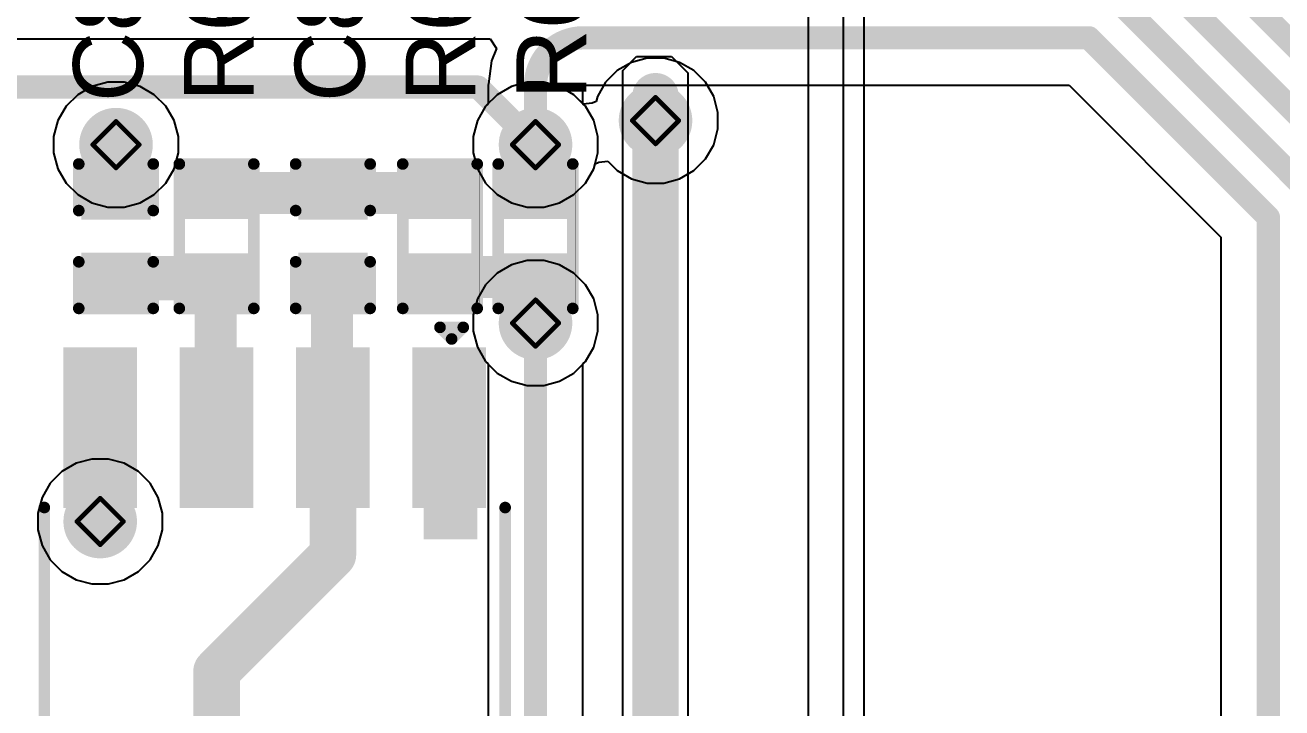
# Model space of a CAD drawing. Header units: inches. Extents: x -17.5 to 14.7, y -6.2 to 5.9.
# Drawn here: x 1.741 to 2.281, y 1.966 to 2.26 of the extents above; entities that cross this region are included whole.
import ezdxf

# ---------------------------------------------------------------- set-up
doc = ezdxf.new("R2010")
doc.units = ezdxf.units.IN
doc.header["$MEASUREMENT"] = 0
for name, color, linetype in [('Bottom Layer', 5, 'Continuous'), ('Bottom Solder', 6, 'Continuous'), ('Drill Drawing', 1, 'Continuous'), ('Ground Layer', 76, 'Continuous'), ('Power Layer', 16, 'Continuous'), ('Top Layer', 1, 'Continuous'), ('Top Overlay', 2, 'Continuous'), ('Top Paste', 8, 'Continuous'), ('Top Solder', 216, 'Continuous'), ('Via Holes', 16, 'Continuous')]:
    doc.layers.add(name, color=color, linetype=linetype)
doc.styles.add('Arial', font='', dxfattribs={"height": 0.2})
doc.styles.get('Arial').set_extended_font_data('Arial')

# ---------------------------------------------------------------- blocks, each defined once
blk = doc.blocks.new('SOIC_8_0_154___3_90___W______2')
at = {"layer": 'Top Layer'}
for points in [[(-0.13681, 0.06319), (-0.13681, 0.08681), (-0.07579, 0.08681), (-0.07579, 0.06319)], [(0.07579, 0.06319), (0.07579, 0.08681), (0.13681, 0.08681), (0.13681, 0.06319)], [(-0.13681, 0.01319), (-0.13681, 0.03681), (-0.07579, 0.03681), (-0.07579, 0.01319)], [(0.07579, 0.01319), (0.07579, 0.03681), (0.13681, 0.03681), (0.13681, 0.01319)], [(-0.13681, -0.03681), (-0.13681, -0.01319), (-0.07579, -0.01319), (-0.07579, -0.03681)], [(0.07579, -0.03681), (0.07579, -0.01319), (0.13681, -0.01319), (0.13681, -0.03681)], [(-0.13681, -0.08681), (-0.13681, -0.06319), (-0.07579, -0.06319), (-0.07579, -0.08681)], [(0.07579, -0.08681), (0.07579, -0.06319), (0.13681, -0.06319), (0.13681, -0.08681)]]:
    blk.add_hatch(color=1, dxfattribs=at).paths.add_polyline_path(points)
at = {"layer": 'Top Overlay'}
blk.add_hatch(color=2, dxfattribs=at).paths.add_polyline_path([(-0.07236, 0.064), (-0.05836, 0.064), (-0.05836, 0.087), (-0.07236, 0.087)])
at = {"layer": 'Top Paste'}
for points in [[(-0.13681, 0.06319), (-0.13681, 0.08681), (-0.07579, 0.08681), (-0.07579, 0.06319)], [(0.07579, 0.06319), (0.07579, 0.08681), (0.13681, 0.08681), (0.13681, 0.06319)], [(-0.13681, 0.01319), (-0.13681, 0.03681), (-0.07579, 0.03681), (-0.07579, 0.01319)], [(0.07579, 0.01319), (0.07579, 0.03681), (0.13681, 0.03681), (0.13681, 0.01319)], [(-0.13681, -0.03681), (-0.13681, -0.01319), (-0.07579, -0.01319), (-0.07579, -0.03681)], [(0.07579, -0.03681), (0.07579, -0.01319), (0.13681, -0.01319), (0.13681, -0.03681)], [(-0.13681, -0.08681), (-0.13681, -0.06319), (-0.07579, -0.06319), (-0.07579, -0.08681)], [(0.07579, -0.08681), (0.07579, -0.06319), (0.13681, -0.06319), (0.13681, -0.08681)]]:
    blk.add_hatch(color=8, dxfattribs=at).paths.add_polyline_path(points)
at = {"layer": 'Top Solder'}
for points in [[(-0.14081, 0.05919), (-0.14081, 0.09081), (-0.07179, 0.09081), (-0.07179, 0.05919)], [(0.07179, 0.05919), (0.07179, 0.09081), (0.14081, 0.09081), (0.14081, 0.05919)], [(-0.14081, 0.00919), (-0.14081, 0.04081), (-0.07179, 0.04081), (-0.07179, 0.00919)], [(0.07179, 0.00919), (0.07179, 0.04081), (0.14081, 0.04081), (0.14081, 0.00919)], [(-0.14081, -0.04081), (-0.14081, -0.00919), (-0.07179, -0.00919), (-0.07179, -0.04081)], [(0.07179, -0.04081), (0.07179, -0.00919), (0.14081, -0.00919), (0.14081, -0.04081)], [(-0.14081, -0.09081), (-0.14081, -0.05919), (-0.07179, -0.05919), (-0.07179, -0.09081)], [(0.07179, -0.09081), (0.07179, -0.05919), (0.14081, -0.05919), (0.14081, -0.09081)]]:
    blk.add_hatch(color=216, dxfattribs=at).paths.add_polyline_path(points)
at = {"layer": 'Top Overlay'}
for points in [[(0.071, 0.099, 0.005, 0.005, 0), (-0.072, 0.099, 0.005, 0.005, 0)], [(-0.14937, 0.071, 0.005, 0.005, 0), (-0.14937, 0.081, 0.005, 0.005, 0)], [(-0.14437, 0.076, 0.005, 0.005, 0), (-0.14937, 0.081, 0.005, 0.005, 0)], [(-0.14937, 0.071, 0.005, 0.005, 0), (-0.14437, 0.076, 0.005, 0.005, 0)], [(0.071, -0.099, 0.005, 0.005, 0), (-0.072, -0.099, 0.005, 0.005, 0)]]:
    blk.add_lwpolyline(points, format="xyseb", dxfattribs=at)
for points in [[(-0.07325, 0.099, 0.0025, 0.0025, 1), (-0.07075, 0.099, 0.0025, 0.0025, 1)], [(0.06975, 0.099, 0.0025, 0.0025, 1), (0.07225, 0.099, 0.0025, 0.0025, 1)], [(-0.15062, 0.081, 0.0025, 0.0025, 1), (-0.14812, 0.081, 0.0025, 0.0025, 1)], [(-0.15062, 0.081, 0.0025, 0.0025, 1), (-0.14812, 0.081, 0.0025, 0.0025, 1)], [(-0.14562, 0.076, 0.0025, 0.0025, 1), (-0.14312, 0.076, 0.0025, 0.0025, 1)], [(-0.14562, 0.076, 0.0025, 0.0025, 1), (-0.14312, 0.076, 0.0025, 0.0025, 1)], [(-0.15062, 0.071, 0.0025, 0.0025, 1), (-0.14812, 0.071, 0.0025, 0.0025, 1)], [(-0.15062, 0.071, 0.0025, 0.0025, 1), (-0.14812, 0.071, 0.0025, 0.0025, 1)], [(-0.07325, -0.099, 0.0025, 0.0025, 1), (-0.07075, -0.099, 0.0025, 0.0025, 1)], [(0.06975, -0.099, 0.0025, 0.0025, 1), (0.07225, -0.099, 0.0025, 0.0025, 1)]]:
    blk.add_lwpolyline(points, format="xyseb", close=True, dxfattribs=at)
blk = doc.blocks.new('R___0402_10')
at = {"layer": 'Top Layer'}
for points in [[(-0.0275, -0.0125), (-0.0275, 0.0125), (-0.0095, 0.0125), (-0.0095, -0.0125)], [(0.0095, -0.0125), (0.0095, 0.0125), (0.0275, 0.0125), (0.0275, -0.0125)]]:
    blk.add_hatch(color=1, dxfattribs=at).paths.add_polyline_path(points)
at = {"layer": 'Top Paste'}
for points in [[(-0.0275, -0.0125), (-0.0275, 0.0125), (-0.0095, 0.0125), (-0.0095, -0.0125)], [(0.0095, -0.0125), (0.0095, 0.0125), (0.0275, 0.0125), (0.0275, -0.0125)]]:
    blk.add_hatch(color=8, dxfattribs=at).paths.add_polyline_path(points)
at = {"layer": 'Top Solder'}
for points in [[(-0.02967, -0.01467), (-0.02967, 0.01467), (-0.00733, 0.01467), (-0.00733, -0.01467)], [(0.00733, -0.01467), (0.00733, 0.01467), (0.02967, 0.01467), (0.02967, -0.01467)]]:
    blk.add_hatch(color=216, dxfattribs=at).paths.add_polyline_path(points)
at = {"layer": 'Top Overlay'}
for points in [[(-0.031, -0.016, 0.005, 0.005, 0), (-0.031, 0.016, 0.005, 0.005, 0)], [(0.031, 0.016, 0.005, 0.005, 0), (-0.031, 0.016, 0.005, 0.005, 0)], [(0.031, -0.016, 0.005, 0.005, 0), (0.031, 0.016, 0.005, 0.005, 0)], [(0.031, -0.016, 0.005, 0.005, 0), (-0.031, -0.016, 0.005, 0.005, 0)], [(0.032, -0.017, 0.000127, 0.000127, 0), (-0.032, -0.017, 0.000127, 0.000127, 0)]]:
    blk.add_lwpolyline(points, format="xyseb", dxfattribs=at)
for points in [[(-0.03225, 0.016, 0.0025, 0.0025, 1), (-0.02975, 0.016, 0.0025, 0.0025, 1)], [(-0.03225, 0.016, 0.0025, 0.0025, 1), (-0.02975, 0.016, 0.0025, 0.0025, 1)], [(0.02975, 0.016, 0.0025, 0.0025, 1), (0.03225, 0.016, 0.0025, 0.0025, 1)], [(0.02975, 0.016, 0.0025, 0.0025, 1), (0.03225, 0.016, 0.0025, 0.0025, 1)], [(-0.03225, -0.016, 0.0025, 0.0025, 1), (-0.02975, -0.016, 0.0025, 0.0025, 1)], [(-0.03225, -0.016, 0.0025, 0.0025, 1), (-0.02975, -0.016, 0.0025, 0.0025, 1)], [(0.02975, -0.016, 0.0025, 0.0025, 1), (0.03225, -0.016, 0.0025, 0.0025, 1)], [(0.02975, -0.016, 0.0025, 0.0025, 1), (0.03225, -0.016, 0.0025, 0.0025, 1)], [(-0.03203, -0.017, 0.0000635, 0.0000635, 1), (-0.03197, -0.017, 0.0000635, 0.0000635, 1)], [(0.03197, -0.017, 0.0000635, 0.0000635, 1), (0.03203, -0.017, 0.0000635, 0.0000635, 1)]]:
    blk.add_lwpolyline(points, format="xyseb", close=True, dxfattribs=at)
blk = doc.blocks.new('R___0402_11')
at = {"layer": 'Top Layer'}
for points in [[(-0.0275, -0.0125), (-0.0275, 0.0125), (-0.0095, 0.0125), (-0.0095, -0.0125)], [(0.0095, -0.0125), (0.0095, 0.0125), (0.0275, 0.0125), (0.0275, -0.0125)]]:
    blk.add_hatch(color=1, dxfattribs=at).paths.add_polyline_path(points)
at = {"layer": 'Top Paste'}
for points in [[(-0.0275, -0.0125), (-0.0275, 0.0125), (-0.0095, 0.0125), (-0.0095, -0.0125)], [(0.0095, -0.0125), (0.0095, 0.0125), (0.0275, 0.0125), (0.0275, -0.0125)]]:
    blk.add_hatch(color=8, dxfattribs=at).paths.add_polyline_path(points)
at = {"layer": 'Top Solder'}
for points in [[(-0.02967, -0.01467), (-0.02967, 0.01467), (-0.00733, 0.01467), (-0.00733, -0.01467)], [(0.00733, -0.01467), (0.00733, 0.01467), (0.02967, 0.01467), (0.02967, -0.01467)]]:
    blk.add_hatch(color=216, dxfattribs=at).paths.add_polyline_path(points)
at = {"layer": 'Top Overlay'}
for points in [[(-0.031, 0.016, 0.005, 0.005, 0), (-0.031, -0.016, 0.005, 0.005, 0)], [(-0.031, 0.016, 0.005, 0.005, 0), (0.031, 0.016, 0.005, 0.005, 0)], [(0.031, 0.016, 0.005, 0.005, 0), (0.031, -0.016, 0.005, 0.005, 0)], [(-0.031, -0.016, 0.005, 0.005, 0), (0.031, -0.016, 0.005, 0.005, 0)], [(-0.032, -0.017, 0.000127, 0.000127, 0), (0.032, -0.017, 0.000127, 0.000127, 0)]]:
    blk.add_lwpolyline(points, format="xyseb", dxfattribs=at)
for points in [[(-0.03225, 0.016, 0.0025, 0.0025, 1), (-0.02975, 0.016, 0.0025, 0.0025, 1)], [(-0.03225, 0.016, 0.0025, 0.0025, 1), (-0.02975, 0.016, 0.0025, 0.0025, 1)], [(0.02975, 0.016, 0.0025, 0.0025, 1), (0.03225, 0.016, 0.0025, 0.0025, 1)], [(0.02975, 0.016, 0.0025, 0.0025, 1), (0.03225, 0.016, 0.0025, 0.0025, 1)], [(-0.03225, -0.016, 0.0025, 0.0025, 1), (-0.02975, -0.016, 0.0025, 0.0025, 1)], [(-0.03225, -0.016, 0.0025, 0.0025, 1), (-0.02975, -0.016, 0.0025, 0.0025, 1)], [(0.02975, -0.016, 0.0025, 0.0025, 1), (0.03225, -0.016, 0.0025, 0.0025, 1)], [(0.02975, -0.016, 0.0025, 0.0025, 1), (0.03225, -0.016, 0.0025, 0.0025, 1)], [(-0.03203, -0.017, 0.0000635, 0.0000635, 1), (-0.03197, -0.017, 0.0000635, 0.0000635, 1)], [(0.03197, -0.017, 0.0000635, 0.0000635, 1), (0.03203, -0.017, 0.0000635, 0.0000635, 1)]]:
    blk.add_lwpolyline(points, format="xyseb", close=True, dxfattribs=at)
blk = doc.blocks.new('R___0402_15')
at = {"layer": 'Top Layer'}
for points in [[(-0.0275, -0.0125), (-0.0275, 0.0125), (-0.0095, 0.0125), (-0.0095, -0.0125)], [(0.0095, -0.0125), (0.0095, 0.0125), (0.0275, 0.0125), (0.0275, -0.0125)]]:
    blk.add_hatch(color=1, dxfattribs=at).paths.add_polyline_path(points)
at = {"layer": 'Top Paste'}
for points in [[(-0.0275, -0.0125), (-0.0275, 0.0125), (-0.0095, 0.0125), (-0.0095, -0.0125)], [(0.0095, -0.0125), (0.0095, 0.0125), (0.0275, 0.0125), (0.0275, -0.0125)]]:
    blk.add_hatch(color=8, dxfattribs=at).paths.add_polyline_path(points)
at = {"layer": 'Top Solder'}
for points in [[(-0.02967, -0.01467), (-0.02967, 0.01467), (-0.00733, 0.01467), (-0.00733, -0.01467)], [(0.00733, -0.01467), (0.00733, 0.01467), (0.02967, 0.01467), (0.02967, -0.01467)]]:
    blk.add_hatch(color=216, dxfattribs=at).paths.add_polyline_path(points)
at = {"layer": 'Top Overlay'}
for points in [[(-0.031, 0.016, 0.005, 0.005, 0), (-0.031, -0.016, 0.005, 0.005, 0)], [(-0.031, 0.016, 0.005, 0.005, 0), (0.031, 0.016, 0.005, 0.005, 0)], [(0.031, 0.016, 0.005, 0.005, 0), (0.031, -0.016, 0.005, 0.005, 0)], [(-0.031, -0.016, 0.005, 0.005, 0), (0.031, -0.016, 0.005, 0.005, 0)], [(-0.032, -0.017, 0.000127, 0.000127, 0), (0.032, -0.017, 0.000127, 0.000127, 0)]]:
    blk.add_lwpolyline(points, format="xyseb", dxfattribs=at)
for points in [[(-0.03225, 0.016, 0.0025, 0.0025, 1), (-0.02975, 0.016, 0.0025, 0.0025, 1)], [(-0.03225, 0.016, 0.0025, 0.0025, 1), (-0.02975, 0.016, 0.0025, 0.0025, 1)], [(0.02975, 0.016, 0.0025, 0.0025, 1), (0.03225, 0.016, 0.0025, 0.0025, 1)], [(0.02975, 0.016, 0.0025, 0.0025, 1), (0.03225, 0.016, 0.0025, 0.0025, 1)], [(-0.03225, -0.016, 0.0025, 0.0025, 1), (-0.02975, -0.016, 0.0025, 0.0025, 1)], [(-0.03225, -0.016, 0.0025, 0.0025, 1), (-0.02975, -0.016, 0.0025, 0.0025, 1)], [(0.02975, -0.016, 0.0025, 0.0025, 1), (0.03225, -0.016, 0.0025, 0.0025, 1)], [(0.02975, -0.016, 0.0025, 0.0025, 1), (0.03225, -0.016, 0.0025, 0.0025, 1)], [(-0.03203, -0.017, 0.0000635, 0.0000635, 1), (-0.03197, -0.017, 0.0000635, 0.0000635, 1)], [(0.03197, -0.017, 0.0000635, 0.0000635, 1), (0.03203, -0.017, 0.0000635, 0.0000635, 1)]]:
    blk.add_lwpolyline(points, format="xyseb", close=True, dxfattribs=at)
blk = doc.blocks.new('C___0402_34')
at = {"layer": 'Top Layer'}
for points in [[(-0.0275, -0.0125), (-0.0275, 0.0125), (-0.0095, 0.0125), (-0.0095, -0.0125)], [(0.0095, -0.0125), (0.0095, 0.0125), (0.0275, 0.0125), (0.0275, -0.0125)]]:
    blk.add_hatch(color=1, dxfattribs=at).paths.add_polyline_path(points)
at = {"layer": 'Top Paste'}
for points in [[(-0.0275, -0.0125), (-0.0275, 0.0125), (-0.0095, 0.0125), (-0.0095, -0.0125)], [(0.0095, -0.0125), (0.0095, 0.0125), (0.0275, 0.0125), (0.0275, -0.0125)]]:
    blk.add_hatch(color=8, dxfattribs=at).paths.add_polyline_path(points)
at = {"layer": 'Top Solder'}
for points in [[(-0.02986, -0.01486), (-0.02986, 0.01486), (-0.00714, 0.01486), (-0.00714, -0.01486)], [(0.00714, -0.01486), (0.00714, 0.01486), (0.02986, 0.01486), (0.02986, -0.01486)]]:
    blk.add_hatch(color=216, dxfattribs=at).paths.add_polyline_path(points)
at = {"layer": 'Top Overlay'}
for points in [[(-0.011, 0.016, 0.005, 0.005, 0), (-0.031, 0.016, 0.005, 0.005, 0)], [(-0.031, -0.016, 0.005, 0.005, 0), (-0.031, 0.016, 0.005, 0.005, 0)], [(0.031, 0.016, 0.005, 0.005, 0), (0.011, 0.016, 0.005, 0.005, 0)], [(0.031, -0.016, 0.005, 0.005, 0), (0.031, 0.016, 0.005, 0.005, 0)], [(-0.011, -0.016, 0.005, 0.005, 0), (-0.031, -0.016, 0.005, 0.005, 0)], [(0.031, -0.016, 0.005, 0.005, 0), (0.011, -0.016, 0.005, 0.005, 0)]]:
    blk.add_lwpolyline(points, format="xyseb", dxfattribs=at)
for points in [[(-0.03225, 0.016, 0.0025, 0.0025, 1), (-0.02975, 0.016, 0.0025, 0.0025, 1)], [(-0.03225, 0.016, 0.0025, 0.0025, 1), (-0.02975, 0.016, 0.0025, 0.0025, 1)], [(-0.01225, 0.016, 0.0025, 0.0025, 1), (-0.00975, 0.016, 0.0025, 0.0025, 1)], [(0.00975, 0.016, 0.0025, 0.0025, 1), (0.01225, 0.016, 0.0025, 0.0025, 1)], [(0.02975, 0.016, 0.0025, 0.0025, 1), (0.03225, 0.016, 0.0025, 0.0025, 1)], [(0.02975, 0.016, 0.0025, 0.0025, 1), (0.03225, 0.016, 0.0025, 0.0025, 1)], [(-0.03225, -0.016, 0.0025, 0.0025, 1), (-0.02975, -0.016, 0.0025, 0.0025, 1)], [(-0.03225, -0.016, 0.0025, 0.0025, 1), (-0.02975, -0.016, 0.0025, 0.0025, 1)], [(-0.01225, -0.016, 0.0025, 0.0025, 1), (-0.00975, -0.016, 0.0025, 0.0025, 1)], [(0.00975, -0.016, 0.0025, 0.0025, 1), (0.01225, -0.016, 0.0025, 0.0025, 1)], [(0.02975, -0.016, 0.0025, 0.0025, 1), (0.03225, -0.016, 0.0025, 0.0025, 1)], [(0.02975, -0.016, 0.0025, 0.0025, 1), (0.03225, -0.016, 0.0025, 0.0025, 1)]]:
    blk.add_lwpolyline(points, format="xyseb", close=True, dxfattribs=at)
blk = doc.blocks.new('C___0402_36')
at = {"layer": 'Top Layer'}
for points in [[(-0.0275, -0.0125), (-0.0275, 0.0125), (-0.0095, 0.0125), (-0.0095, -0.0125)], [(0.0095, -0.0125), (0.0095, 0.0125), (0.0275, 0.0125), (0.0275, -0.0125)]]:
    blk.add_hatch(color=1, dxfattribs=at).paths.add_polyline_path(points)
at = {"layer": 'Top Paste'}
for points in [[(-0.0275, -0.0125), (-0.0275, 0.0125), (-0.0095, 0.0125), (-0.0095, -0.0125)], [(0.0095, -0.0125), (0.0095, 0.0125), (0.0275, 0.0125), (0.0275, -0.0125)]]:
    blk.add_hatch(color=8, dxfattribs=at).paths.add_polyline_path(points)
at = {"layer": 'Top Solder'}
for points in [[(-0.02986, -0.01486), (-0.02986, 0.01486), (-0.00714, 0.01486), (-0.00714, -0.01486)], [(0.00714, -0.01486), (0.00714, 0.01486), (0.02986, 0.01486), (0.02986, -0.01486)]]:
    blk.add_hatch(color=216, dxfattribs=at).paths.add_polyline_path(points)
at = {"layer": 'Top Overlay'}
for points in [[(-0.011, 0.016, 0.005, 0.005, 0), (-0.031, 0.016, 0.005, 0.005, 0)], [(-0.031, -0.016, 0.005, 0.005, 0), (-0.031, 0.016, 0.005, 0.005, 0)], [(0.031, 0.016, 0.005, 0.005, 0), (0.011, 0.016, 0.005, 0.005, 0)], [(0.031, -0.016, 0.005, 0.005, 0), (0.031, 0.016, 0.005, 0.005, 0)], [(-0.011, -0.016, 0.005, 0.005, 0), (-0.031, -0.016, 0.005, 0.005, 0)], [(0.031, -0.016, 0.005, 0.005, 0), (0.011, -0.016, 0.005, 0.005, 0)]]:
    blk.add_lwpolyline(points, format="xyseb", dxfattribs=at)
for points in [[(-0.03225, 0.016, 0.0025, 0.0025, 1), (-0.02975, 0.016, 0.0025, 0.0025, 1)], [(-0.03225, 0.016, 0.0025, 0.0025, 1), (-0.02975, 0.016, 0.0025, 0.0025, 1)], [(-0.01225, 0.016, 0.0025, 0.0025, 1), (-0.00975, 0.016, 0.0025, 0.0025, 1)], [(0.00975, 0.016, 0.0025, 0.0025, 1), (0.01225, 0.016, 0.0025, 0.0025, 1)], [(0.02975, 0.016, 0.0025, 0.0025, 1), (0.03225, 0.016, 0.0025, 0.0025, 1)], [(0.02975, 0.016, 0.0025, 0.0025, 1), (0.03225, 0.016, 0.0025, 0.0025, 1)], [(-0.03225, -0.016, 0.0025, 0.0025, 1), (-0.02975, -0.016, 0.0025, 0.0025, 1)], [(-0.03225, -0.016, 0.0025, 0.0025, 1), (-0.02975, -0.016, 0.0025, 0.0025, 1)], [(-0.01225, -0.016, 0.0025, 0.0025, 1), (-0.00975, -0.016, 0.0025, 0.0025, 1)], [(0.00975, -0.016, 0.0025, 0.0025, 1), (0.01225, -0.016, 0.0025, 0.0025, 1)], [(0.02975, -0.016, 0.0025, 0.0025, 1), (0.03225, -0.016, 0.0025, 0.0025, 1)], [(0.02975, -0.016, 0.0025, 0.0025, 1), (0.03225, -0.016, 0.0025, 0.0025, 1)]]:
    blk.add_lwpolyline(points, format="xyseb", close=True, dxfattribs=at)

msp = doc.modelspace()

# ---------------------------------------------------------------- hatches: boundary and pattern name
at = {"layer": 'Bottom Layer'}
h = msp.add_hatch(color=5, dxfattribs=at)
edge = h.paths.add_edge_path()
edge.add_arc((2.01172, 2.21861), 0.01181, 0, 360)
h = msp.add_hatch(color=5, dxfattribs=at)
edge = h.paths.add_edge_path()
edge.add_arc((1.77991, 2.20827), 0.01181, 0, 360)
h = msp.add_hatch(color=5, dxfattribs=at)
edge = h.paths.add_edge_path()
edge.add_arc((1.96016, 2.20827), 0.01181, 0, 360)
h = msp.add_hatch(color=5, dxfattribs=at)
edge = h.paths.add_edge_path()
edge.add_arc((1.96016, 2.13167), 0.01181, 0, 360)
h = msp.add_hatch(color=5, dxfattribs=at)
edge = h.paths.add_edge_path()
edge.add_arc((1.77311, 2.04647), 0.01181, 0, 360)
at = {"layer": 'Bottom Solder'}
h = msp.add_hatch(color=6, dxfattribs=at)
edge = h.paths.add_edge_path()
edge.add_arc((2.01172, 2.21861), 0.01581, 0, 360)
h = msp.add_hatch(color=6, dxfattribs=at)
edge = h.paths.add_edge_path()
edge.add_arc((1.77991, 2.20827), 0.01581, 0, 360)
h = msp.add_hatch(color=6, dxfattribs=at)
edge = h.paths.add_edge_path()
edge.add_arc((1.96016, 2.20827), 0.01581, 0, 360)
h = msp.add_hatch(color=6, dxfattribs=at)
edge = h.paths.add_edge_path()
edge.add_arc((1.96016, 2.13167), 0.01581, 0, 360)
h = msp.add_hatch(color=6, dxfattribs=at)
edge = h.paths.add_edge_path()
edge.add_arc((1.77311, 2.04647), 0.01581, 0, 360)
at = {"layer": 'Ground Layer'}
h = msp.add_hatch(color=76, dxfattribs=at)
edge = h.paths.add_edge_path()
edge.add_arc((2.01172, 2.21861), 0.01181, 0, 360)
h = msp.add_hatch(color=76, dxfattribs=at)
edge = h.paths.add_edge_path()
edge.add_arc((1.77991, 2.20827), 0.01181, 0, 360)
h = msp.add_hatch(color=76, dxfattribs=at)
edge = h.paths.add_edge_path()
edge.add_arc((1.96016, 2.20827), 0.01181, 0, 360)
h = msp.add_hatch(color=76, dxfattribs=at)
edge = h.paths.add_edge_path()
edge.add_arc((1.96016, 2.13167), 0.01181, 0, 360)
h = msp.add_hatch(color=76, dxfattribs=at)
edge = h.paths.add_edge_path()
edge.add_arc((1.77311, 2.04647), 0.01181, 0, 360)
at = {"layer": 'Power Layer'}
h = msp.add_hatch(color=16, dxfattribs=at)
edge = h.paths.add_edge_path()
edge.add_arc((2.01172, 2.21861), 0.01181, 0, 360)
h = msp.add_hatch(color=16, dxfattribs=at)
edge = h.paths.add_edge_path()
edge.add_arc((1.77991, 2.20827), 0.01181, 0, 360)
h = msp.add_hatch(color=16, dxfattribs=at)
edge = h.paths.add_edge_path()
edge.add_arc((1.96016, 2.20827), 0.01181, 0, 360)
h = msp.add_hatch(color=16, dxfattribs=at)
edge = h.paths.add_edge_path()
edge.add_arc((1.96016, 2.13167), 0.01181, 0, 360)
h = msp.add_hatch(color=16, dxfattribs=at)
edge = h.paths.add_edge_path()
edge.add_arc((1.77311, 2.04647), 0.01181, 0, 360)
at = {"layer": 'Top Layer'}
h = msp.add_hatch(color=1, dxfattribs=at)
edge = h.paths.add_edge_path()
edge.add_arc((2.01172, 2.21861), 0.01181, 0, 360)
h = msp.add_hatch(color=1, dxfattribs=at)
edge = h.paths.add_edge_path()
edge.add_arc((1.77991, 2.20827), 0.01181, 0, 360)
h = msp.add_hatch(color=1, dxfattribs=at)
edge = h.paths.add_edge_path()
edge.add_arc((1.96016, 2.20827), 0.01181, 0, 360)
for points in [[(1.76811, 2.18847), (1.79171, 2.18847), (1.79171, 2.20827), (1.76811, 2.20827)], [(1.94837, 2.18847), (1.97197, 2.18847), (1.97197, 2.20827), (1.94837, 2.20827)], [(1.81061, 2.17847), (1.93161, 2.17847), (1.93161, 2.19647), (1.81061, 2.19647)], [(1.76741, 2.14147), (1.83561, 2.14147), (1.83561, 2.16047), (1.76741, 2.16047)], [(1.90661, 2.14247), (1.97266, 2.14247), (1.97266, 2.16047), (1.90661, 2.16047)], [(1.81365, 2.08677), (1.83177, 2.08677), (1.83177, 2.15977), (1.81365, 2.15977)], [(1.86365, 2.08677), (1.88177, 2.08677), (1.88177, 2.15977), (1.86365, 2.15977)], [(1.97196, 2.15147), (1.94836, 2.15147), (1.94836, 2.13167), (1.97196, 2.13167)], [(1.78491, 2.07), (1.7613, 2.07), (1.7613, 2.04647), (1.78491, 2.04647)]]:
    msp.add_hatch(color=1, dxfattribs=at).paths.add_polyline_path(points)
h = msp.add_hatch(color=1, dxfattribs=at)
edge = h.paths.add_edge_path()
edge.add_arc((1.96016, 2.13167), 0.01181, 0, 360)
h = msp.add_hatch(color=1, dxfattribs=at)
edge = h.paths.add_edge_path()
edge.add_arc((1.77311, 2.04647), 0.01181, 0, 360)
at = {"layer": 'Top Solder'}
h = msp.add_hatch(color=216, dxfattribs=at)
edge = h.paths.add_edge_path()
edge.add_arc((2.01172, 2.21861), 0.01581, 0, 360)
h = msp.add_hatch(color=216, dxfattribs=at)
edge = h.paths.add_edge_path()
edge.add_arc((1.77991, 2.20827), 0.01581, 0, 360)
h = msp.add_hatch(color=216, dxfattribs=at)
edge = h.paths.add_edge_path()
edge.add_arc((1.96016, 2.20827), 0.01581, 0, 360)
h = msp.add_hatch(color=216, dxfattribs=at)
edge = h.paths.add_edge_path()
edge.add_arc((1.96016, 2.13167), 0.01581, 0, 360)
h = msp.add_hatch(color=216, dxfattribs=at)
edge = h.paths.add_edge_path()
edge.add_arc((1.77311, 2.04647), 0.01581, 0, 360)
at = {"layer": 'Via Holes'}
h = msp.add_hatch(color=7, dxfattribs=at)
edge = h.paths.add_edge_path()
edge.add_arc((2.01172, 2.21861), 0.00591, 0, 360)
h = msp.add_hatch(color=7, dxfattribs=at)
edge = h.paths.add_edge_path()
edge.add_arc((1.77991, 2.20827), 0.00591, 0, 360)
h = msp.add_hatch(color=7, dxfattribs=at)
edge = h.paths.add_edge_path()
edge.add_arc((1.96016, 2.20827), 0.00591, 0, 360)
h = msp.add_hatch(color=7, dxfattribs=at)
edge = h.paths.add_edge_path()
edge.add_arc((1.96016, 2.13167), 0.00591, 0, 360)
h = msp.add_hatch(color=7, dxfattribs=at)
edge = h.paths.add_edge_path()
edge.add_arc((1.77311, 2.04647), 0.00591, 0, 360)

# ---------------------------------------------------------------- linework, layer by layer
at = {"layer": 'Bottom Layer'}
for p, q in [((1.2518, 2.25376), (1.94062, 2.25376)), ((1.94062, 2.25376), (1.9434, 2.2496)), ((1.9434, 2.2496), (1.9412, 2.24431)), ((1.9412, 2.24431), (1.9399, 2.23441)), ((1.9399, 2.23441), (1.93977, 2.23376)), ((1.93977, 2.23376), (1.93977, 2.22579)), ((1.98056, 2.23364), (1.98064, 2.23368)), ((1.98056, 2.22579), (1.98056, 2.23364)), ((1.98064, 2.23368), (1.98067, 2.23376)), ((1.98067, 2.23376), (2.18948, 2.23376)), ((2.18948, 2.23376), (2.25468, 2.16856)), ((1.93977, 2.22579), (1.93871, 2.22473)), ((1.98162, 2.22473), (1.98056, 2.22579)), ((1.93871, 2.22473), (1.93518, 2.21861)), ((1.98515, 2.21861), (1.98162, 2.22473)), ((1.93518, 2.21861), (1.93335, 2.2118)), ((1.98697, 2.2118), (1.98515, 2.21861)), ((1.93335, 2.2118), (1.93335, 2.20474)), ((1.98697, 2.20474), (1.98697, 2.2118)), ((1.93335, 2.20474), (1.93518, 2.19792)), ((1.98515, 2.19792), (1.98697, 2.20474)), ((1.93518, 2.19792), (1.93871, 2.1918)), ((1.98162, 2.1918), (1.98515, 2.19792)), ((1.93871, 2.1918), (1.9437, 2.18681)), ((1.97663, 2.18681), (1.98162, 2.1918)), ((1.9437, 2.18681), (1.94982, 2.18328)), ((1.94982, 2.18328), (1.95663, 2.18145)), ((1.96369, 2.18145), (1.97051, 2.18328)), ((1.97051, 2.18328), (1.97663, 2.18681)), ((1.95663, 2.18145), (1.96369, 2.18145)), ((2.25468, 2.16856), (2.25468, 1.70186)), ((1.94982, 2.15665), (1.9437, 2.15312)), ((1.95663, 2.15848), (1.94982, 2.15665)), ((1.96369, 2.15848), (1.95663, 2.15848)), ((1.97051, 2.15665), (1.96369, 2.15848)), ((1.97663, 2.15312), (1.97051, 2.15665)), ((1.9437, 2.15312), (1.93871, 2.14813)), ((1.98162, 2.14813), (1.97663, 2.15312)), ((1.93871, 2.14813), (1.93518, 2.14202)), ((1.98515, 2.14202), (1.98162, 2.14813)), ((1.93518, 2.14202), (1.93335, 2.1352)), ((1.98697, 2.1352), (1.98515, 2.14202)), ((1.93335, 2.1352), (1.93335, 2.12814)), ((1.98697, 2.12814), (1.98697, 2.1352)), ((1.93335, 2.12814), (1.93518, 2.12132)), ((1.98515, 2.12132), (1.98697, 2.12814)), ((1.93518, 2.12132), (1.93871, 2.11521)), ((1.98162, 2.11521), (1.98515, 2.12132)), ((1.93871, 2.11521), (1.93977, 2.11414)), ((1.93977, 2.11414), (1.93977, 1.76231)), ((1.98056, 2.11414), (1.98162, 2.11521)), ((1.98056, 1.75386), (1.98056, 2.11414))]:
    msp.add_line(p, q, dxfattribs=at)
for points in [[(2.22278, 2.31415, 0.01, 0.01, 0), (2.33191, 2.20502, 0.01, 0.01, 0)], [(2.21449, 2.29415, 0.01, 0.01, 0), (2.31593, 2.19271, 0.01, 0.01, 0)], [(2.20621, 2.27415, 0.01, 0.01, 0), (2.29607, 2.18429, 0.01, 0.01, 0)], [(1.96016, 2.23376, 0.01, 0.01, -0.414214), (1.98056, 2.25415, 0.01, 0.01, 0)], [(1.98056, 2.25415, 0.01, 0.01, 0), (2.19792, 2.25415, 0.01, 0.01, 0)], [(2.19792, 2.25415, 0.01, 0.01, 0), (2.27507, 2.17701, 0.01, 0.01, 0)], [(1.96016, 2.20827, 0.01, 0.01, 0), (1.96016, 2.23376, 0.01, 0.01, 0)], [(2.27507, 1.32072, 0.01, 0.01, 0), (2.27507, 2.17701, 0.01, 0.01, 0)], [(1.96016, 1.75386, 0.01, 0.01, 0), (1.96016, 2.13167, 0.01, 0.01, 0)]]:
    msp.add_lwpolyline(points, format="xyseb", dxfattribs=at)
for points in [[(1.97806, 2.25415, 0.005, 0.005, 1), (1.98306, 2.25415, 0.005, 0.005, 1)], [(1.97806, 2.25415, 0.005, 0.005, 1), (1.98306, 2.25415, 0.005, 0.005, 1)], [(2.19542, 2.25415, 0.005, 0.005, 1), (2.20042, 2.25415, 0.005, 0.005, 1)], [(2.19542, 2.25415, 0.005, 0.005, 1), (2.20042, 2.25415, 0.005, 0.005, 1)], [(1.95766, 2.23376, 0.005, 0.005, 1), (1.96266, 2.23376, 0.005, 0.005, 1)], [(1.95766, 2.23376, 0.005, 0.005, 1), (1.96266, 2.23376, 0.005, 0.005, 1)], [(1.95766, 2.20827, 0.005, 0.005, 1), (1.96266, 2.20827, 0.005, 0.005, 1)], [(2.27257, 2.17701, 0.005, 0.005, 1), (2.27757, 2.17701, 0.005, 0.005, 1)], [(2.27257, 2.17701, 0.005, 0.005, 1), (2.27757, 2.17701, 0.005, 0.005, 1)], [(1.95766, 2.13167, 0.005, 0.005, 1), (1.96266, 2.13167, 0.005, 0.005, 1)]]:
    msp.add_lwpolyline(points, format="xyseb", close=True, dxfattribs=at)
at = {"layer": 'Drill Drawing'}
for points in [[(2.00172, 2.21861, 0.002, 0.002, 0), (2.01172, 2.22861, 0.002, 0.002, 0)], [(2.01172, 2.22861, 0.002, 0.002, 0), (2.02172, 2.21861, 0.002, 0.002, 0)], [(2.00172, 2.21861, 0.002, 0.002, 0), (2.01172, 2.20861, 0.002, 0.002, 0)], [(2.01172, 2.20861, 0.002, 0.002, 0), (2.02172, 2.21861, 0.002, 0.002, 0)], [(1.76991, 2.20827, 0.002, 0.002, 0), (1.77991, 2.21827, 0.002, 0.002, 0)], [(1.77991, 2.21827, 0.002, 0.002, 0), (1.78991, 2.20827, 0.002, 0.002, 0)], [(1.95016, 2.20827, 0.002, 0.002, 0), (1.96016, 2.21827, 0.002, 0.002, 0)], [(1.96016, 2.21827, 0.002, 0.002, 0), (1.97016, 2.20827, 0.002, 0.002, 0)], [(1.76991, 2.20827, 0.002, 0.002, 0), (1.77991, 2.19827, 0.002, 0.002, 0)], [(1.77991, 2.19827, 0.002, 0.002, 0), (1.78991, 2.20827, 0.002, 0.002, 0)], [(1.95016, 2.20827, 0.002, 0.002, 0), (1.96016, 2.19827, 0.002, 0.002, 0)], [(1.96016, 2.19827, 0.002, 0.002, 0), (1.97016, 2.20827, 0.002, 0.002, 0)], [(1.95016, 2.13167, 0.002, 0.002, 0), (1.96016, 2.14167, 0.002, 0.002, 0)], [(1.96016, 2.14167, 0.002, 0.002, 0), (1.97016, 2.13167, 0.002, 0.002, 0)], [(1.95016, 2.13167, 0.002, 0.002, 0), (1.96016, 2.12167, 0.002, 0.002, 0)], [(1.96016, 2.12167, 0.002, 0.002, 0), (1.97016, 2.13167, 0.002, 0.002, 0)], [(1.76311, 2.04647, 0.002, 0.002, 0), (1.77311, 2.05647, 0.002, 0.002, 0)], [(1.77311, 2.05647, 0.002, 0.002, 0), (1.78311, 2.04647, 0.002, 0.002, 0)], [(1.76311, 2.04647, 0.002, 0.002, 0), (1.77311, 2.03647, 0.002, 0.002, 0)], [(1.77311, 2.03647, 0.002, 0.002, 0), (1.78311, 2.04647, 0.002, 0.002, 0)]]:
    msp.add_lwpolyline(points, format="xyseb", dxfattribs=at)
for points in [[(2.01122, 2.22861, 0.001, 0.001, 1), (2.01222, 2.22861, 0.001, 0.001, 1)], [(2.01122, 2.22861, 0.001, 0.001, 1), (2.01222, 2.22861, 0.001, 0.001, 1)], [(2.00122, 2.21861, 0.001, 0.001, 1), (2.00222, 2.21861, 0.001, 0.001, 1)], [(2.00122, 2.21861, 0.001, 0.001, 1), (2.00222, 2.21861, 0.001, 0.001, 1)], [(2.02122, 2.21861, 0.001, 0.001, 1), (2.02222, 2.21861, 0.001, 0.001, 1)], [(2.02122, 2.21861, 0.001, 0.001, 1), (2.02222, 2.21861, 0.001, 0.001, 1)], [(1.77941, 2.21827, 0.001, 0.001, 1), (1.78041, 2.21827, 0.001, 0.001, 1)], [(1.77941, 2.21827, 0.001, 0.001, 1), (1.78041, 2.21827, 0.001, 0.001, 1)], [(1.95966, 2.21827, 0.001, 0.001, 1), (1.96066, 2.21827, 0.001, 0.001, 1)], [(1.95966, 2.21827, 0.001, 0.001, 1), (1.96066, 2.21827, 0.001, 0.001, 1)], [(1.76941, 2.20827, 0.001, 0.001, 1), (1.77041, 2.20827, 0.001, 0.001, 1)], [(1.76941, 2.20827, 0.001, 0.001, 1), (1.77041, 2.20827, 0.001, 0.001, 1)], [(1.78941, 2.20827, 0.001, 0.001, 1), (1.79041, 2.20827, 0.001, 0.001, 1)], [(1.78941, 2.20827, 0.001, 0.001, 1), (1.79041, 2.20827, 0.001, 0.001, 1)], [(1.94966, 2.20827, 0.001, 0.001, 1), (1.95066, 2.20827, 0.001, 0.001, 1)], [(1.94966, 2.20827, 0.001, 0.001, 1), (1.95066, 2.20827, 0.001, 0.001, 1)], [(1.96966, 2.20827, 0.001, 0.001, 1), (1.97066, 2.20827, 0.001, 0.001, 1)], [(1.96966, 2.20827, 0.001, 0.001, 1), (1.97066, 2.20827, 0.001, 0.001, 1)], [(2.01122, 2.20861, 0.001, 0.001, 1), (2.01222, 2.20861, 0.001, 0.001, 1)], [(2.01122, 2.20861, 0.001, 0.001, 1), (2.01222, 2.20861, 0.001, 0.001, 1)], [(1.77941, 2.19827, 0.001, 0.001, 1), (1.78041, 2.19827, 0.001, 0.001, 1)], [(1.77941, 2.19827, 0.001, 0.001, 1), (1.78041, 2.19827, 0.001, 0.001, 1)], [(1.95966, 2.19827, 0.001, 0.001, 1), (1.96066, 2.19827, 0.001, 0.001, 1)], [(1.95966, 2.19827, 0.001, 0.001, 1), (1.96066, 2.19827, 0.001, 0.001, 1)], [(1.95966, 2.14167, 0.001, 0.001, 1), (1.96066, 2.14167, 0.001, 0.001, 1)], [(1.95966, 2.14167, 0.001, 0.001, 1), (1.96066, 2.14167, 0.001, 0.001, 1)], [(1.94966, 2.13167, 0.001, 0.001, 1), (1.95066, 2.13167, 0.001, 0.001, 1)], [(1.94966, 2.13167, 0.001, 0.001, 1), (1.95066, 2.13167, 0.001, 0.001, 1)], [(1.96966, 2.13167, 0.001, 0.001, 1), (1.97066, 2.13167, 0.001, 0.001, 1)], [(1.96966, 2.13167, 0.001, 0.001, 1), (1.97066, 2.13167, 0.001, 0.001, 1)], [(1.95966, 2.12167, 0.001, 0.001, 1), (1.96066, 2.12167, 0.001, 0.001, 1)], [(1.95966, 2.12167, 0.001, 0.001, 1), (1.96066, 2.12167, 0.001, 0.001, 1)], [(1.77261, 2.05647, 0.001, 0.001, 1), (1.77361, 2.05647, 0.001, 0.001, 1)], [(1.77261, 2.05647, 0.001, 0.001, 1), (1.77361, 2.05647, 0.001, 0.001, 1)], [(1.76261, 2.04647, 0.001, 0.001, 1), (1.76361, 2.04647, 0.001, 0.001, 1)], [(1.76261, 2.04647, 0.001, 0.001, 1), (1.76361, 2.04647, 0.001, 0.001, 1)], [(1.78261, 2.04647, 0.001, 0.001, 1), (1.78361, 2.04647, 0.001, 0.001, 1)], [(1.78261, 2.04647, 0.001, 0.001, 1), (1.78361, 2.04647, 0.001, 0.001, 1)], [(1.77261, 2.03647, 0.001, 0.001, 1), (1.77361, 2.03647, 0.001, 0.001, 1)], [(1.77261, 2.03647, 0.001, 0.001, 1), (1.77361, 2.03647, 0.001, 0.001, 1)]]:
    msp.add_lwpolyline(points, format="xyseb", close=True, dxfattribs=at)
at = {"layer": 'Ground Layer'}
for p, q in [((1.94982, 2.23325), (1.9437, 2.22972)), ((1.95663, 2.23508), (1.94982, 2.23325)), ((1.96369, 2.23508), (1.95663, 2.23508)), ((1.97051, 2.23325), (1.96369, 2.23508)), ((1.97663, 2.22972), (1.97051, 2.23325)), ((1.9437, 2.22972), (1.93871, 2.22473)), ((1.98162, 2.22473), (1.97663, 2.22972)), ((1.93871, 2.22473), (1.93518, 2.21861)), ((1.98515, 2.21861), (1.98162, 2.22473)), ((1.93518, 2.21861), (1.93335, 2.2118)), ((1.98697, 2.2118), (1.98515, 2.21861)), ((1.93335, 2.2118), (1.93335, 2.20474)), ((1.98697, 2.20474), (1.98697, 2.2118)), ((1.93335, 2.20474), (1.93518, 2.19792)), ((1.98515, 2.19792), (1.98697, 2.20474)), ((1.93518, 2.19792), (1.93871, 2.1918)), ((1.98162, 2.1918), (1.98515, 2.19792)), ((1.93871, 2.1918), (1.9437, 2.18681)), ((1.97663, 2.18681), (1.98162, 2.1918)), ((1.9437, 2.18681), (1.94982, 2.18328)), ((1.94982, 2.18328), (1.95663, 2.18145)), ((1.96369, 2.18145), (1.97051, 2.18328)), ((1.97051, 2.18328), (1.97663, 2.18681)), ((1.95663, 2.18145), (1.96369, 2.18145)), ((1.94982, 2.15665), (1.9437, 2.15312)), ((1.95663, 2.15848), (1.94982, 2.15665)), ((1.96369, 2.15848), (1.95663, 2.15848)), ((1.97051, 2.15665), (1.96369, 2.15848)), ((1.97663, 2.15312), (1.97051, 2.15665)), ((1.9437, 2.15312), (1.93871, 2.14813)), ((1.98162, 2.14813), (1.97663, 2.15312)), ((1.93871, 2.14813), (1.93518, 2.14202)), ((1.98515, 2.14202), (1.98162, 2.14813)), ((1.93518, 2.14202), (1.93335, 2.1352)), ((1.98697, 2.1352), (1.98515, 2.14202)), ((1.93335, 2.1352), (1.93335, 2.12814)), ((1.98697, 2.12814), (1.98697, 2.1352)), ((1.93335, 2.12814), (1.93518, 2.12132)), ((1.98515, 2.12132), (1.98697, 2.12814)), ((1.93518, 2.12132), (1.93871, 2.11521)), ((1.98162, 2.11521), (1.98515, 2.12132)), ((1.93871, 2.11521), (1.9437, 2.11021)), ((1.97663, 2.11021), (1.98162, 2.11521)), ((1.9437, 2.11021), (1.94982, 2.10668)), ((1.94982, 2.10668), (1.95663, 2.10486)), ((1.96369, 2.10486), (1.97051, 2.10668)), ((1.97051, 2.10668), (1.97663, 2.11021)), ((1.95663, 2.10486), (1.96369, 2.10486))]:
    msp.add_line(p, q, dxfattribs=at)
at = {"layer": 'Power Layer'}
for p, q in [((2.09256, 1.08016), (2.09256, 2.312)), ((2.07726, 2.30567), (2.07726, 1.08649)), ((2.00138, 2.2436), (1.99526, 2.24007)), ((2.00819, 2.24543), (2.00138, 2.2436)), ((2.01525, 2.24543), (2.00819, 2.24543)), ((2.02207, 2.2436), (2.01525, 2.24543)), ((2.02819, 2.24007), (2.02207, 2.2436)), ((1.99526, 2.24007), (1.99027, 2.23508)), ((2.03318, 2.23508), (2.02819, 2.24007)), ((1.76956, 2.23325), (1.76344, 2.22972)), ((1.77638, 2.23508), (1.76956, 2.23325)), ((1.78344, 2.23508), (1.77638, 2.23508)), ((1.79025, 2.23325), (1.78344, 2.23508)), ((1.79637, 2.22972), (1.79025, 2.23325)), ((1.94982, 2.23325), (1.9437, 2.22972)), ((1.95663, 2.23508), (1.94982, 2.23325)), ((1.96369, 2.23508), (1.95663, 2.23508)), ((1.97051, 2.23325), (1.96369, 2.23508)), ((1.97663, 2.22972), (1.97051, 2.23325)), ((1.99027, 2.23508), (1.98674, 2.22896)), ((2.03671, 2.22896), (2.03318, 2.23508)), ((1.76344, 2.22972), (1.75845, 2.22473)), ((1.80136, 2.22473), (1.79637, 2.22972)), ((1.9437, 2.22972), (1.93871, 2.22473)), ((1.98068, 2.22567), (1.97663, 2.22972)), ((1.98448, 2.22606), (1.98068, 2.22567)), ((1.98617, 2.22684), (1.98448, 2.22606)), ((1.98674, 2.22896), (1.98617, 2.22684)), ((2.03854, 2.22214), (2.03671, 2.22896)), ((1.75845, 2.22473), (1.75492, 2.21861)), ((1.80489, 2.21861), (1.80136, 2.22473)), ((1.93871, 2.22473), (1.93518, 2.21861)), ((2.03854, 2.21508), (2.03854, 2.22214)), ((1.75492, 2.21861), (1.7531, 2.2118)), ((1.80672, 2.2118), (1.80489, 2.21861)), ((1.93518, 2.21861), (1.93335, 2.2118)), ((2.03671, 2.20827), (2.03854, 2.21508)), ((1.7531, 2.2118), (1.7531, 2.20474)), ((1.80672, 2.20474), (1.80672, 2.2118)), ((1.93335, 2.2118), (1.93335, 2.20474)), ((1.7531, 2.20474), (1.75492, 2.19792)), ((1.80489, 2.19792), (1.80672, 2.20474)), ((1.93335, 2.20474), (1.93518, 2.19792)), ((2.03318, 2.20215), (2.03671, 2.20827)), ((1.75492, 2.19792), (1.75845, 2.1918)), ((1.80136, 2.1918), (1.80489, 2.19792)), ((1.93518, 2.19792), (1.93871, 2.1918)), ((1.98162, 2.1918), (1.98515, 2.19792)), ((1.98515, 2.19792), (1.98572, 2.20004)), ((1.98572, 2.20004), (1.98741, 2.20082)), ((1.98741, 2.20082), (1.99121, 2.20121)), ((1.99121, 2.20121), (1.99526, 2.19716)), ((2.02819, 2.19716), (2.03318, 2.20215)), ((1.99526, 2.19716), (2.00138, 2.19363)), ((2.00138, 2.19363), (2.00819, 2.1918)), ((2.01525, 2.1918), (2.02207, 2.19363)), ((2.02207, 2.19363), (2.02819, 2.19716)), ((1.75845, 2.1918), (1.76344, 2.18681)), ((1.79637, 2.18681), (1.80136, 2.1918)), ((1.93871, 2.1918), (1.9437, 2.18681)), ((1.97663, 2.18681), (1.98162, 2.1918)), ((2.00819, 2.1918), (2.01525, 2.1918)), ((1.76344, 2.18681), (1.76956, 2.18328)), ((1.76956, 2.18328), (1.77638, 2.18145)), ((1.78344, 2.18145), (1.79025, 2.18328)), ((1.79025, 2.18328), (1.79637, 2.18681)), ((1.9437, 2.18681), (1.94982, 2.18328)), ((1.94982, 2.18328), (1.95663, 2.18145)), ((1.96369, 2.18145), (1.97051, 2.18328)), ((1.97051, 2.18328), (1.97663, 2.18681)), ((1.77638, 2.18145), (1.78344, 2.18145)), ((1.95663, 2.18145), (1.96369, 2.18145)), ((1.94982, 2.15665), (1.9437, 2.15312)), ((1.95663, 2.15848), (1.94982, 2.15665)), ((1.96369, 2.15848), (1.95663, 2.15848)), ((1.97051, 2.15665), (1.96369, 2.15848)), ((1.97663, 2.15312), (1.97051, 2.15665)), ((1.9437, 2.15312), (1.93871, 2.14813)), ((1.98162, 2.14813), (1.97663, 2.15312)), ((1.93871, 2.14813), (1.93518, 2.14202)), ((1.98515, 2.14202), (1.98162, 2.14813)), ((1.93518, 2.14202), (1.93335, 2.1352)), ((1.98697, 2.1352), (1.98515, 2.14202)), ((1.93335, 2.1352), (1.93335, 2.12814)), ((1.98697, 2.12814), (1.98697, 2.1352)), ((1.93335, 2.12814), (1.93518, 2.12132)), ((1.98515, 2.12132), (1.98697, 2.12814)), ((1.93518, 2.12132), (1.93871, 2.11521)), ((1.98162, 2.11521), (1.98515, 2.12132)), ((1.93871, 2.11521), (1.9437, 2.11021)), ((1.97663, 2.11021), (1.98162, 2.11521)), ((1.9437, 2.11021), (1.94982, 2.10668)), ((1.94982, 2.10668), (1.95663, 2.10486)), ((1.96369, 2.10486), (1.97051, 2.10668)), ((1.97051, 2.10668), (1.97663, 2.11021)), ((1.95663, 2.10486), (1.96369, 2.10486)), ((1.76276, 2.07145), (1.75664, 2.06792)), ((1.76958, 2.07328), (1.76276, 2.07145)), ((1.77664, 2.07328), (1.76958, 2.07328)), ((1.78346, 2.07145), (1.77664, 2.07328)), ((1.78957, 2.06792), (1.78346, 2.07145)), ((1.75165, 2.06293), (1.74812, 2.05682)), ((1.75664, 2.06792), (1.75165, 2.06293)), ((1.79456, 2.06293), (1.78957, 2.06792)), ((1.79809, 2.05682), (1.79456, 2.06293)), ((1.74812, 2.05682), (1.7463, 2.05)), ((1.79992, 2.05), (1.79809, 2.05682)), ((1.7463, 2.05), (1.7463, 2.04294)), ((1.79992, 2.04294), (1.79992, 2.05)), ((1.7463, 2.04294), (1.74812, 2.03612)), ((1.79809, 2.03612), (1.79992, 2.04294)), ((1.74812, 2.03612), (1.75165, 2.03)), ((1.79456, 2.03), (1.79809, 2.03612)), ((1.75165, 2.03), (1.75664, 2.02501)), ((1.75664, 2.02501), (1.76276, 2.02148)), ((1.78346, 2.02148), (1.78957, 2.02501)), ((1.78957, 2.02501), (1.79456, 2.03)), ((1.76276, 2.02148), (1.76958, 2.01966)), ((1.76958, 2.01966), (1.77664, 2.01966)), ((1.77664, 2.01966), (1.78346, 2.02148))]:
    msp.add_line(p, q, dxfattribs=at)
at = {"layer": 'Top Layer'}
for p, q in [((2.10142, 1.1), (2.10142, 2.33415)), ((2.10142, 1.13294), (2.10142, 2.33415)), ((1.99761, 2.24013), (2.00358, 2.2461)), ((2.00358, 2.2461), (2.01863, 2.2461)), ((2.01863, 2.2461), (2.02561, 2.23913)), ((1.99761, 1.77213), (1.99761, 2.24013)), ((2.02561, 2.23913), (2.02561, 1.77213))]:
    msp.add_line(p, q, dxfattribs=at)
for points in [[(1.60791, 2.23298, 0.01, 0.01, 0), (1.93545, 2.23298, 0.01, 0.01, 0)], [(1.93545, 2.23298, 0.01, 0.01, 0), (1.96016, 2.20827, 0.01, 0.01, 0)], [(2.01172, 1.75386, 0.02, 0.02, 0), (2.01172, 2.21861, 0.02, 0.02, 0)], [(1.77991, 2.18747, 0.01, 0.01, 0), (1.77991, 2.20827, 0.01, 0.01, 0)], [(1.96016, 2.18847, 0.01, 0.01, 0), (1.96016, 2.20827, 0.01, 0.01, 0)], [(1.96016, 2.13167, 0.01, 0.01, 0), (1.96016, 2.15047, 0.01, 0.01, 0)], [(1.87311, 2.03213, 0.02, 0.02, 0), (1.87311, 2.08677, 0.02, 0.02, 0)], [(1.77311, 2.04647, 0.01, 0.01, 0), (1.77311, 2.08677, 0.01, 0.01, 0)], [(1.82311, 1.98213, 0.02, 0.02, 0), (1.87311, 2.03213, 0.02, 0.02, 0)], [(1.82311, 1.87417, 0.02, 0.02, 0), (1.82311, 1.98213, 0.02, 0.02, 0)]]:
    msp.add_lwpolyline(points, format="xyseb", dxfattribs=at)
for points in [[(1.93295, 2.23298, 0.005, 0.005, 1), (1.93795, 2.23298, 0.005, 0.005, 1)], [(1.93295, 2.23298, 0.005, 0.005, 1), (1.93795, 2.23298, 0.005, 0.005, 1)], [(2.00672, 2.21861, 0.01, 0.01, 1), (2.01672, 2.21861, 0.01, 0.01, 1)], [(1.77741, 2.20827, 0.005, 0.005, 1), (1.78241, 2.20827, 0.005, 0.005, 1)], [(1.95766, 2.20827, 0.005, 0.005, 1), (1.96266, 2.20827, 0.005, 0.005, 1)], [(1.95766, 2.20827, 0.005, 0.005, 1), (1.96266, 2.20827, 0.005, 0.005, 1)], [(1.77741, 2.18747, 0.005, 0.005, 1), (1.78241, 2.18747, 0.005, 0.005, 1)], [(1.95766, 2.18847, 0.005, 0.005, 1), (1.96266, 2.18847, 0.005, 0.005, 1)], [(1.95766, 2.15047, 0.005, 0.005, 1), (1.96266, 2.15047, 0.005, 0.005, 1)], [(1.95766, 2.13167, 0.005, 0.005, 1), (1.96266, 2.13167, 0.005, 0.005, 1)], [(1.86811, 2.08677, 0.01, 0.01, 1), (1.87811, 2.08677, 0.01, 0.01, 1)], [(1.77061, 2.08677, 0.005, 0.005, 1), (1.77561, 2.08677, 0.005, 0.005, 1)], [(1.77061, 2.04647, 0.005, 0.005, 1), (1.77561, 2.04647, 0.005, 0.005, 1)], [(1.86811, 2.03213, 0.01, 0.01, 1), (1.87811, 2.03213, 0.01, 0.01, 1)], [(1.86811, 2.03213, 0.01, 0.01, 1), (1.87811, 2.03213, 0.01, 0.01, 1)], [(1.81811, 1.98213, 0.01, 0.01, 1), (1.82811, 1.98213, 0.01, 0.01, 1)], [(1.81811, 1.98213, 0.01, 0.01, 1), (1.82811, 1.98213, 0.01, 0.01, 1)]]:
    msp.add_lwpolyline(points, format="xyseb", close=True, dxfattribs=at)
at = {"layer": 'Top Solder'}
msp.add_lwpolyline([(2.01172, 1.75386, 0.02, 0.02, 0), (2.01172, 2.22904, 0.02, 0.02, 0)], format="xyseb", dxfattribs=at)
msp.add_lwpolyline([(2.00672, 2.22904, 0.01, 0.01, 1), (2.01672, 2.22904, 0.01, 0.01, 1)], format="xyseb", close=True, dxfattribs=at)

# ---------------------------------------------------------------- block references
for name, p, rotation in [('C___0402_36', (1.77991, 2.16897), 270), ('R___0402_10', (1.82311, 2.16897), 270), ('C___0402_34', (1.87311, 2.16897), 270), ('R___0402_11', (1.91911, 2.16897), 90), ('R___0402_15', (1.96016, 2.16897), 90), ('SOIC_8_0_154___3_90___W______2', (1.84811, 1.98047), 270)]:
    msp.add_blockref(name, p, dxfattribs=dict(rotation=rotation))

# ---------------------------------------------------------------- texts
at = {"layer": 'Top Overlay', "style": 'Arial'}
for s, p in [('C85', (1.79148, 2.22653)), ('R66', (1.8391, 2.22653)), ('C87', (1.88673, 2.22653)), ('R65', (1.93435, 2.22653)), ('R61', (1.98197, 2.22755))]:
    msp.add_text(s, height=0.03, rotation=90, dxfattribs=at).set_placement(p)

doc.saveas('drawing.dxf')
